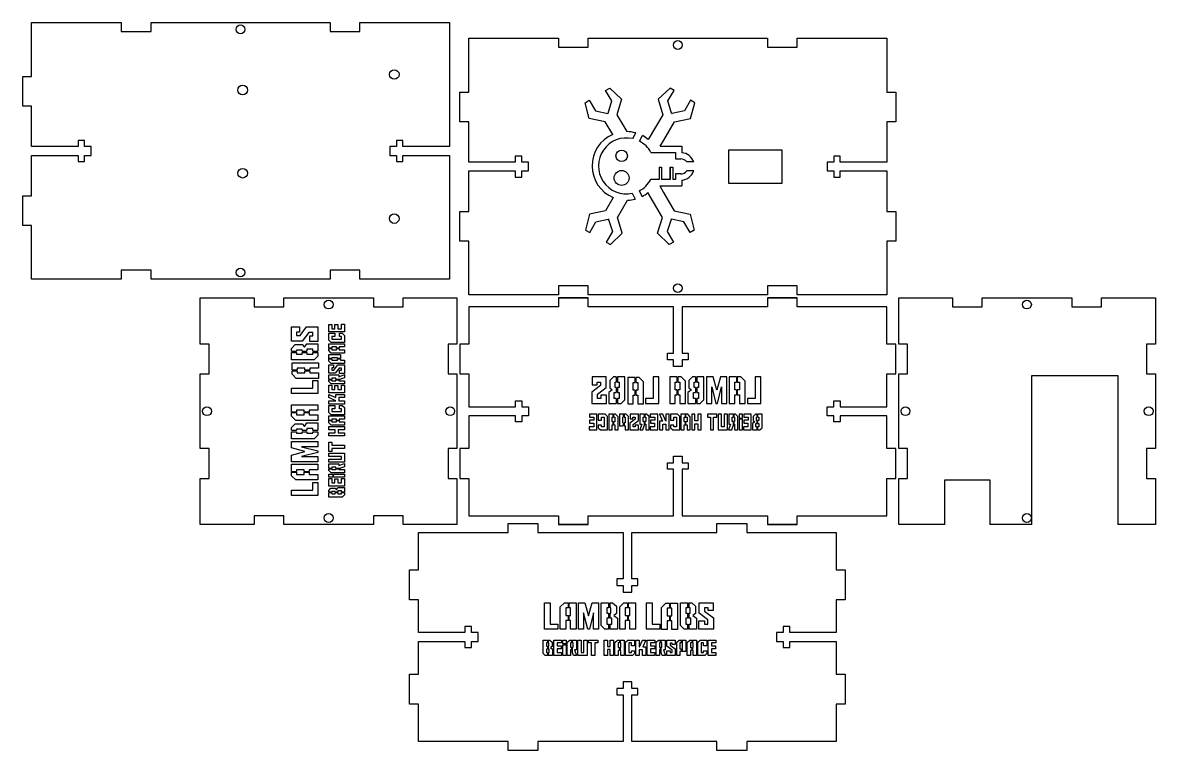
# Model space of a CAD drawing. Extents: x -220 to 160, y -114 to 130.
import ezdxf

# ---------------------------------------------------------------- set-up
doc = ezdxf.new("R2010")
doc.units = 0
doc.header["$MEASUREMENT"] = 0
doc.layers.add('LAMBANOBACKREMIX', color=7, linetype='Continuous')

msp = doc.modelspace()

# ---------------------------------------------------------------- linework, layer by layer
for p, q in [((-216.51, 112.25), (-216.51, 130.25)), ((-216.51, 130.25), (-186.51, 130.25)), ((-186.51, 130.25), (-186.51, 127.25)), ((-176.51, 127.25), (-176.51, 130.25)), ((-176.51, 130.25), (-116.51, 130.25)), ((-116.51, 130.25), (-116.51, 127.25)), ((-106.51, 127.25), (-106.51, 130.25)), ((-106.51, 130.25), (-76.51, 130.25)), ((-76.51, 130.25), (-76.51, 102.25)), ((-186.51, 127.25), (-176.51, 127.25)), ((-116.51, 127.25), (-106.51, 127.25)), ((-70, 107), (-70, 125)), ((-70, 125), (-40, 125)), ((-40, 125), (-40, 122)), ((-40, 122), (-30, 122)), ((-30, 122), (-30, 125)), ((-30, 125), (30, 125)), ((30, 125), (30, 122)), ((30, 122), (40, 122)), ((40, 122), (40, 125)), ((40, 125), (70, 125)), ((70, 125), (70, 107)), ((-219.51, 102.25), (-219.51, 112.25)), ((-219.51, 112.25), (-216.51, 112.25)), ((-73, 97), (-73, 107)), ((-73, 107), (-70, 107)), ((70, 107), (73, 107)), ((73, 107), (73, 97)), ((-216.51, 102.25), (-219.51, 102.25)), ((-216.51, 88.72), (-216.51, 102.25)), ((-76.51, 102.25), (-76.51, 88.72)), ((-70, 97), (-73, 97)), ((-70, 83.47), (-70, 97)), ((73, 97), (70, 97)), ((70, 97), (70, 83.47)), ((-15.12, 91.37), (-14.12, 93.29)), ((-12.82, 90.51), (-11.84, 92.38)), ((-200.95, 88.72), (-216.51, 88.72)), ((-198.75, 90.75), (-200.95, 90.75)), ((-200.95, 90.75), (-200.95, 88.72)), ((-198.75, 88.72), (-198.75, 90.75)), ((-196.51, 88.72), (-198.75, 88.72)), ((-196.51, 85.77), (-196.51, 88.72)), ((-94.28, 88.72), (-96.51, 88.72)), ((-96.51, 88.72), (-96.51, 85.77)), ((-92.08, 90.75), (-94.28, 90.75)), ((-94.28, 90.75), (-94.28, 88.72)), ((-92.08, 88.72), (-92.08, 90.75)), ((-76.51, 88.72), (-92.08, 88.72)), ((-216.51, 72.25), (-216.51, 85.77)), ((-216.51, 85.77), (-200.95, 85.77)), ((-200.95, 85.77), (-200.95, 83.75)), ((-200.95, 83.75), (-198.75, 83.75)), ((-198.75, 83.75), (-198.75, 85.77)), ((-198.75, 85.77), (-196.51, 85.77)), ((-96.51, 85.77), (-94.28, 85.77)), ((-94.28, 85.77), (-94.28, 83.75)), ((-94.28, 83.75), (-92.08, 83.75)), ((-92.08, 83.75), (-92.08, 85.77)), ((-92.08, 85.77), (-76.51, 85.77)), ((-76.51, 85.77), (-76.51, 62.25)), ((-52.23, 85.5), (-54.44, 85.5)), ((-54.44, 85.5), (-54.44, 83.47)), ((-52.23, 83.47), (-52.23, 85.5)), ((5.32, 83.56), (2.99, 83.56)), ((54.43, 85.5), (52.23, 85.5)), ((52.23, 85.5), (52.23, 83.47)), ((54.43, 83.47), (54.43, 85.5)), ((-54.44, 83.47), (-70, 83.47)), ((-70, 67), (-70, 80.53)), ((-70, 80.53), (-54.44, 80.53)), ((-54.44, 80.53), (-54.44, 78.5)), ((-50, 83.47), (-52.23, 83.47)), ((-52.23, 78.5), (-52.23, 80.53)), ((-52.23, 80.53), (-50, 80.53)), ((-50, 80.53), (-50, 83.47)), ((5.32, 80.57), (2.99, 80.57)), ((52.23, 83.47), (50, 83.47)), ((50, 83.47), (50, 80.53)), ((50, 80.53), (52.23, 80.53)), ((52.23, 80.53), (52.23, 78.5)), ((70, 83.47), (54.43, 83.47)), ((54.43, 78.5), (54.43, 80.53)), ((54.43, 80.53), (70, 80.53)), ((70, 80.53), (70, 67)), ((-54.44, 78.5), (-52.23, 78.5)), ((52.23, 78.5), (54.43, 78.5)), ((-219.51, 62.25), (-219.51, 72.25)), ((-219.51, 72.25), (-216.51, 72.25)), ((-15.27, 73.05), (-14.28, 71.12)), ((-12.95, 73.87), (-11.99, 72)), ((-73, 57), (-73, 67)), ((-73, 67), (-70, 67)), ((70, 67), (73, 67)), ((73, 67), (73, 57)), ((-216.51, 62.25), (-219.51, 62.25)), ((-216.51, 44.25), (-216.51, 62.25)), ((-76.51, 62.25), (-76.51, 44.25)), ((-70, 57), (-73, 57)), ((-70, 39), (-70, 57)), ((73, 57), (70, 57)), ((70, 57), (70, 39)), ((-176.51, 47.25), (-186.51, 47.25)), ((-186.51, 47.25), (-186.51, 44.25)), ((-176.51, 44.25), (-176.51, 47.25)), ((-106.51, 47.25), (-116.51, 47.25)), ((-116.51, 47.25), (-116.51, 44.25)), ((-106.51, 44.25), (-106.51, 47.25)), ((-186.51, 44.25), (-216.51, 44.25)), ((-116.51, 44.25), (-176.51, 44.25)), ((-76.51, 44.25), (-106.51, 44.25)), ((-30, 42), (-40, 42)), ((-40, 42), (-40, 39)), ((-30, 39), (-30, 42)), ((40, 42), (30, 42)), ((30, 42), (30, 39)), ((40, 39), (40, 42)), ((-160, 22.5), (-160, 38)), ((-160, 38), (-142, 38)), ((-142, 38), (-142, 35)), ((-132, 35), (-132, 38)), ((-132, 38), (-102, 38)), ((-102, 38), (-102, 35)), ((-92, 35), (-92, 38)), ((-92, 38), (-74, 38)), ((-74, 38), (-74, 22.5)), ((-40, 39), (-70, 39)), ((-40, 38), (-30, 38)), ((-30, 38), (-40, 38)), ((-40, 38), (-40, 35)), ((30, 39), (-30, 39)), ((-30, 35), (-30, 38)), ((30, 38), (40, 38)), ((40, 38), (30, 38)), ((30, 38), (30, 35)), ((70, 39), (40, 39)), ((40, 35), (40, 38)), ((74, 22.5), (74, 38)), ((74, 38), (92, 38)), ((92, 38), (92, 35)), ((102, 35), (102, 38)), ((102, 38), (132, 38)), ((132, 38), (132, 35)), ((142, 35), (142, 38)), ((142, 38), (160, 38)), ((160, 38), (160, 22.5)), ((-142, 35), (-132, 35)), ((-102, 35), (-92, 35)), ((-40, 35), (-70, 35)), ((-70, 35), (-70, 22.5)), ((-1.48, 35), (-30, 35)), ((-1.48, 19.43), (-1.48, 35)), ((30, 35), (1.47, 35)), ((1.47, 35), (1.47, 19.43)), ((70, 35), (40, 35)), ((70, 22.5), (70, 35)), ((92, 35), (102, 35)), ((132, 35), (142, 35)), ((-157, 22.5), (-160, 22.5)), ((-157, 12.5), (-157, 22.5)), ((-129.43, 20.13), (-127.74, 20.13)), ((-129.43, 19.66), (-127.74, 19.66)), ((-125.91, 20.13), (-124.26, 20.13)), ((-125.91, 19.66), (-124.26, 19.66)), ((-122.25, 20.13), (-120.57, 20.13)), ((-122.25, 19.66), (-120.57, 19.66)), ((-116.92, 21.25), (-115.92, 21.25)), ((-116.92, 21.09), (-115.92, 21.09)), ((-114.4, 21.25), (-113.41, 21.25)), ((-114.4, 21.09), (-113.41, 21.09)), ((-74, 22.5), (-77, 22.5)), ((-77, 22.5), (-77, 12.5)), ((-70, 22.5), (-73, 22.5)), ((-73, 22.5), (-73, 12.5)), ((-3.5, 17.23), (-3.5, 19.43)), ((-3.5, 19.43), (-1.48, 19.43)), ((1.47, 19.43), (3.5, 19.43)), ((3.5, 19.43), (3.5, 17.23)), ((73, 22.5), (70, 22.5)), ((73, 12.5), (73, 22.5)), ((77, 22.5), (74, 22.5)), ((77, 12.5), (77, 22.5)), ((160, 22.5), (157, 22.5)), ((157, 22.5), (157, 12.5)), ((-116.92, 17.79), (-115.92, 17.79)), ((-116.92, 17.53), (-115.92, 17.53)), ((-114.02, 17.79), (-113.02, 17.79)), ((-114.02, 17.53), (-113.02, 17.53)), ((-1.48, 17.23), (-3.5, 17.23)), ((-1.48, 15), (-1.48, 17.23)), ((3.5, 17.23), (1.47, 17.23)), ((1.47, 17.23), (1.47, 15)), ((-160, -12.5), (-160, 12.5)), ((-160, 12.5), (-157, 12.5)), ((-129.26, 13.85), (-127.58, 13.85)), ((-129.26, 13.6), (-127.58, 13.6)), ((-125, 13.85), (-123.32, 13.85)), ((-125, 13.6), (-123.32, 13.6)), ((-77, 12.5), (-74, 12.5)), ((-74, 12.5), (-74, -12.5)), ((-73, 12.5), (-70, 12.5)), ((-70, 12.5), (-70, 1.47)), ((-20.63, 11.49), (-20.63, 9.8)), ((-20.16, 11.49), (-20.16, 9.8)), ((1.47, 15), (-1.48, 15)), ((-0.28, 11.49), (-0.28, 9.8)), ((-0.04, 11.49), (-0.04, 9.8)), ((5.89, 11.49), (5.89, 9.8)), ((6.36, 11.49), (6.36, 9.8)), ((19.66, 11.49), (19.66, 9.8)), ((19.9, 11.49), (19.9, 9.8)), ((70, 1.47), (70, 12.5)), ((70, 12.5), (73, 12.5)), ((74, -12.5), (74, 12.5)), ((74, 12.5), (77, 12.5)), ((118.62, -38), (118.62, 12)), ((118.62, 12), (147.46, 12)), ((147.46, 12), (147.46, -38)), ((157, 12.5), (160, 12.5)), ((160, 12.5), (160, -12.5)), ((-116.92, 10.72), (-115.92, 10.72)), ((-116.92, 10.51), (-115.92, 10.51)), ((-114.56, 10.72), (-113.02, 10.72)), ((-114.56, 10.51), (-113.58, 10.51)), ((-20.63, 7.97), (-20.63, 6.32)), ((-20.16, 7.97), (-20.16, 6.32)), ((-14.35, 11.32), (-14.35, 9.64)), ((-14.1, 11.32), (-14.1, 9.64)), ((5.89, 7.97), (5.89, 6.32)), ((6.36, 7.97), (6.36, 6.32)), ((-20.63, 4.31), (-20.63, 2.63)), ((-20.16, 4.31), (-20.16, 2.63)), ((-14.35, 7.06), (-14.35, 5.38)), ((-14.1, 7.06), (-14.1, 5.38)), ((-0.28, 7.23), (-0.28, 5.54)), ((-0.04, 7.23), (-0.04, 5.54)), ((5.89, 4.31), (5.89, 2.63)), ((6.36, 4.31), (6.36, 2.63)), ((19.66, 7.23), (19.66, 5.54)), ((19.9, 7.23), (19.9, 5.54)), ((-70, 1.47), (-54.43, 1.47)), ((-54.43, 1.47), (-54.43, 3.5)), ((-54.43, 3.5), (-52.23, 3.5)), ((-52.23, 3.5), (-52.23, 1.47)), ((-52.23, 1.47), (-50, 1.47)), ((-50, 1.47), (-50, -1.48)), ((50, -1.48), (50, 1.47)), ((50, 1.47), (52.24, 1.47)), ((52.24, 1.47), (52.24, 3.5)), ((52.24, 3.5), (54.44, 3.5)), ((54.44, 3.5), (54.44, 1.47)), ((54.44, 1.47), (70, 1.47)), ((-129.43, -0.22), (-127.74, -0.22)), ((-129.43, -0.46), (-127.74, -0.46)), ((-125.17, -0.22), (-123.48, -0.22)), ((-125.17, -0.46), (-123.48, -0.46)), ((-116.92, -2.96), (-115.92, -2.96)), ((-116.92, -3.12), (-115.92, -3.12)), ((-114.4, -2.96), (-113.41, -2.96)), ((-114.4, -3.12), (-113.41, -3.12)), ((-54.43, -1.48), (-70, -1.48)), ((-70, -1.48), (-70, -12.5)), ((-54.43, -3.5), (-54.43, -1.48)), ((-52.23, -3.5), (-54.43, -3.5)), ((-50, -1.48), (-52.23, -1.48)), ((-52.23, -1.48), (-52.23, -3.5)), ((-21.75, -1.02), (-21.75, -2.02)), ((-21.75, -3.54), (-21.75, -4.53)), ((-21.59, -1.02), (-21.59, -2.02)), ((-21.59, -3.54), (-21.59, -4.53)), ((-18.29, -1.02), (-18.29, -2.02)), ((-18.03, -1.02), (-18.03, -2.02)), ((-11.22, -1.02), (-11.22, -2.02)), ((-11.22, -3.38), (-11.22, -4.92)), ((-11.01, -1.02), (-11.01, -2.02)), ((-11.01, -3.38), (-11.01, -4.36)), ((2.46, -1.02), (2.46, -2.02)), ((2.46, -3.54), (2.46, -4.53)), ((2.62, -1.02), (2.62, -2.02)), ((2.62, -3.54), (2.62, -4.53)), ((18.56, -1.02), (18.56, -2.02)), ((18.56, -3.38), (18.56, -4.92)), ((18.77, -1.02), (18.77, -2.02)), ((18.77, -3.38), (18.77, -4.36)), ((26.51, -1.02), (26.51, -2.02)), ((26.51, -3.1), (26.51, -4.07)), ((26.74, -1.02), (26.74, -2.02)), ((26.74, -3.1), (26.74, -4.07)), ((52.24, -1.48), (50, -1.48)), ((52.24, -3.5), (52.24, -1.48)), ((54.44, -3.5), (52.24, -3.5)), ((70, -1.48), (54.44, -1.48)), ((54.44, -1.48), (54.44, -3.5)), ((70, -12.5), (70, -1.48)), ((-129.43, -6.39), (-127.74, -6.39)), ((-129.43, -6.86), (-127.74, -6.86)), ((-125.91, -6.39), (-124.26, -6.39)), ((-125.91, -6.86), (-124.26, -6.86)), ((-122.25, -6.39), (-120.57, -6.39)), ((-122.25, -6.86), (-120.57, -6.86)), ((-18.29, -3.92), (-18.29, -4.92)), ((-18.03, -3.92), (-18.03, -4.92)), ((26.51, -5.26), (26.51, -6.25)), ((26.74, -5.26), (26.74, -6.25)), ((-157, -12.5), (-160, -12.5)), ((-157, -22.5), (-157, -12.5)), ((-74, -12.5), (-77, -12.5)), ((-77, -12.5), (-77, -22.5)), ((-70, -12.5), (-73, -12.5)), ((-73, -12.5), (-73, -22.5)), ((-1.48, -17.23), (-1.48, -15)), ((-1.48, -15), (1.47, -15)), ((1.47, -15), (1.47, -17.23)), ((73, -12.5), (70, -12.5)), ((73, -22.5), (73, -12.5)), ((77, -12.5), (74, -12.5)), ((77, -22.5), (77, -12.5)), ((160, -12.5), (157, -12.5)), ((157, -12.5), (157, -22.5)), ((-3.5, -19.43), (-3.5, -17.23)), ((-3.5, -17.23), (-1.48, -17.23)), ((1.47, -17.23), (3.5, -17.23)), ((3.5, -17.23), (3.5, -19.43)), ((-160, -38), (-160, -22.5)), ((-160, -22.5), (-157, -22.5)), ((-129.43, -20.16), (-127.74, -20.16)), ((-129.43, -20.4), (-127.74, -20.4)), ((-125.17, -20.16), (-123.48, -20.16)), ((-125.17, -20.4), (-123.48, -20.4)), ((-116.92, -19.06), (-115.92, -19.06)), ((-116.92, -19.27), (-115.92, -19.27)), ((-114.56, -19.06), (-113.02, -19.06)), ((-114.56, -19.27), (-113.58, -19.27)), ((-77, -22.5), (-74, -22.5)), ((-74, -22.5), (-74, -38)), ((-73, -22.5), (-70, -22.5)), ((-70, -22.5), (-70, -35)), ((-1.48, -19.43), (-3.5, -19.43)), ((-1.48, -35), (-1.48, -19.43)), ((3.5, -19.43), (1.47, -19.43)), ((1.47, -19.43), (1.47, -35)), ((70, -35), (70, -22.5)), ((70, -22.5), (73, -22.5)), ((74, -38), (74, -22.5)), ((74, -22.5), (77, -22.5)), ((157, -22.5), (160, -22.5)), ((160, -22.5), (160, -38)), ((89.5, -38), (89.5, -23)), ((89.5, -23), (104.5, -23)), ((104.5, -23), (104.5, -38)), ((-116.92, -27.01), (-115.92, -27.01)), ((-116.92, -27.24), (-115.92, -27.24)), ((-114.84, -27.01), (-113.87, -27.01)), ((-114.84, -27.24), (-113.87, -27.24)), ((-112.68, -27.01), (-111.69, -27.01)), ((-112.68, -27.24), (-111.69, -27.24)), ((-132, -35), (-142, -35)), ((-142, -35), (-142, -38)), ((-132, -38), (-132, -35)), ((-92, -35), (-102, -35)), ((-102, -35), (-102, -38)), ((-92, -38), (-92, -35)), ((-70, -35), (-40, -35)), ((-56.89, -40.65), (-56.89, -37.65)), ((-56.89, -37.65), (-46.89, -37.65)), ((-46.89, -37.65), (-46.89, -40.65)), ((-40, -35), (-40, -38)), ((-30, -38), (-30, -35)), ((-30, -35), (-1.48, -35)), ((1.47, -35), (30, -35)), ((13.11, -40.65), (13.11, -37.65)), ((13.11, -37.65), (23.11, -37.65)), ((23.11, -37.65), (23.11, -40.65)), ((30, -35), (30, -38)), ((40, -38), (40, -35)), ((40, -35), (70, -35)), ((-142, -38), (-160, -38)), ((-102, -38), (-132, -38)), ((-74, -38), (-92, -38)), ((-86.89, -53.15), (-86.89, -40.65)), ((-86.89, -40.65), (-56.89, -40.65)), ((-46.89, -40.65), (-18.36, -40.65)), ((-30, -38), (-40, -38)), ((-40, -38), (-30, -38)), ((-18.36, -40.65), (-18.36, -56.21)), ((-15.41, -56.21), (-15.41, -40.65)), ((-15.41, -40.65), (13.11, -40.65)), ((23.11, -40.65), (53.11, -40.65)), ((40, -38), (30, -38)), ((30, -38), (40, -38)), ((53.11, -40.65), (53.11, -53.15)), ((89.5, -38), (74, -38)), ((118.62, -38), (104.5, -38)), ((160, -38), (147.46, -38)), ((-89.89, -63.15), (-89.89, -53.15)), ((-89.89, -53.15), (-86.89, -53.15)), ((-18.36, -56.21), (-20.39, -56.21)), ((-20.39, -56.21), (-20.39, -58.41)), ((-13.39, -56.21), (-15.41, -56.21)), ((-13.39, -58.41), (-13.39, -56.21)), ((53.11, -53.15), (56.11, -53.15)), ((56.11, -53.15), (56.11, -63.15)), ((-20.39, -58.41), (-18.36, -58.41)), ((-18.36, -58.41), (-18.36, -60.65)), ((-18.36, -60.65), (-15.41, -60.65)), ((-15.41, -60.65), (-15.41, -58.41)), ((-15.41, -58.41), (-13.39, -58.41)), ((-86.89, -63.15), (-89.89, -63.15)), ((-86.89, -74.17), (-86.89, -63.15)), ((-36.79, -64.16), (-36.79, -65.84)), ((-36.55, -64.16), (-36.55, -65.84)), ((-23.25, -64.16), (-23.25, -65.84)), ((-22.78, -64.16), (-22.78, -65.84)), ((-16.85, -64.16), (-16.85, -65.84)), ((-16.61, -64.16), (-16.61, -65.84)), ((-2.78, -64.32), (-2.78, -66.01)), ((-2.54, -64.32), (-2.54, -66.01)), ((3.27, -64.16), (3.27, -65.84)), ((3.74, -64.16), (3.74, -65.84)), ((56.11, -63.15), (53.11, -63.15)), ((53.11, -63.15), (53.11, -74.17)), ((-23.25, -67.67), (-23.25, -69.33)), ((-22.78, -67.67), (-22.78, -69.33)), ((3.27, -67.67), (3.27, -69.33)), ((3.74, -67.67), (3.74, -69.33)), ((-36.79, -68.42), (-36.79, -70.1)), ((-36.55, -68.42), (-36.55, -70.1)), ((-23.25, -71.34), (-23.25, -73.01)), ((-22.78, -71.34), (-22.78, -73.01)), ((-16.85, -68.42), (-16.85, -70.1)), ((-16.61, -68.42), (-16.61, -70.1)), ((-2.78, -68.59), (-2.78, -70.27)), ((-2.54, -68.59), (-2.54, -70.27)), ((3.27, -71.34), (3.27, -73.01)), ((3.74, -71.34), (3.74, -73.01)), ((-71.32, -74.17), (-86.89, -74.17)), ((-69.12, -72.15), (-71.32, -72.15)), ((-71.32, -72.15), (-71.32, -74.17)), ((-69.12, -74.17), (-69.12, -72.15)), ((-66.89, -74.17), (-69.12, -74.17)), ((-66.89, -77.12), (-66.89, -74.17)), ((35.35, -74.17), (33.11, -74.17)), ((33.11, -74.17), (33.11, -77.12)), ((37.55, -72.15), (35.35, -72.15)), ((35.35, -72.15), (35.35, -74.17)), ((37.55, -74.17), (37.55, -72.15)), ((53.11, -74.17), (37.55, -74.17)), ((-86.89, -88.15), (-86.89, -77.12)), ((-86.89, -77.12), (-71.32, -77.12)), ((-71.32, -77.12), (-71.32, -79.15)), ((-71.32, -79.15), (-69.12, -79.15)), ((-69.12, -79.15), (-69.12, -77.12)), ((-69.12, -77.12), (-66.89, -77.12)), ((-43.63, -76.67), (-43.63, -77.66)), ((-43.63, -78.74), (-43.63, -79.72)), ((-43.4, -76.67), (-43.4, -77.66)), ((-43.4, -78.74), (-43.4, -79.72)), ((-35.66, -76.67), (-35.66, -77.66)), ((-35.66, -79.02), (-35.66, -80)), ((-35.45, -76.67), (-35.45, -77.66)), ((-35.45, -79.02), (-35.45, -80.56)), ((-19.51, -76.67), (-19.51, -77.66)), ((-19.51, -79.18), (-19.51, -80.18)), ((-19.34, -76.67), (-19.34, -77.66)), ((-19.34, -79.18), (-19.34, -80.18)), ((-5.88, -76.67), (-5.88, -77.66)), ((-5.88, -79.02), (-5.88, -80)), ((-5.67, -76.67), (-5.67, -77.66)), ((-5.67, -79.02), (-5.67, -80.56)), ((1.14, -76.67), (1.14, -77.66)), ((1.14, -79.57), (1.14, -80.57)), ((1.41, -76.67), (1.41, -77.66)), ((1.41, -79.57), (1.41, -80.57)), ((4.7, -76.67), (4.7, -77.66)), ((4.7, -79.18), (4.7, -80.18)), ((4.87, -76.67), (4.87, -77.66)), ((4.87, -79.18), (4.87, -80.18)), ((33.11, -77.12), (35.35, -77.12)), ((35.35, -77.12), (35.35, -79.15)), ((35.35, -79.15), (37.55, -79.15)), ((37.55, -79.15), (37.55, -77.12)), ((37.55, -77.12), (53.11, -77.12)), ((53.11, -77.12), (53.11, -88.15)), ((-43.63, -80.9), (-43.63, -81.89)), ((-43.4, -80.9), (-43.4, -81.89)), ((-89.89, -98.15), (-89.89, -88.15)), ((-89.89, -88.15), (-86.89, -88.15)), ((-15.41, -90.65), (-18.36, -90.65)), ((-18.36, -90.65), (-18.36, -92.88)), ((-15.41, -92.88), (-15.41, -90.65)), ((53.11, -88.15), (56.11, -88.15)), ((56.11, -88.15), (56.11, -98.15)), ((-18.36, -92.88), (-20.39, -92.88)), ((-20.39, -92.88), (-20.39, -95.08)), ((-13.39, -92.88), (-15.41, -92.88)), ((-13.39, -95.08), (-13.39, -92.88)), ((-86.89, -98.15), (-89.89, -98.15)), ((-86.89, -110.65), (-86.89, -98.15)), ((-20.39, -95.08), (-18.36, -95.08)), ((-18.36, -95.08), (-18.36, -110.65)), ((-15.41, -110.65), (-15.41, -95.08)), ((-15.41, -95.08), (-13.39, -95.08)), ((56.11, -98.15), (53.11, -98.15)), ((53.11, -98.15), (53.11, -110.65)), ((-56.89, -110.65), (-86.89, -110.65)), ((-56.89, -113.65), (-56.89, -110.65)), ((-46.89, -113.65), (-56.89, -113.65)), ((-18.36, -110.65), (-46.89, -110.65)), ((-46.89, -110.65), (-46.89, -113.65)), ((13.11, -110.65), (-15.41, -110.65)), ((13.11, -113.65), (13.11, -110.65)), ((23.11, -113.65), (13.11, -113.65)), ((53.11, -110.65), (23.11, -110.65)), ((23.11, -110.65), (23.11, -113.65))]:
    msp.add_line(p, q)
at = {"linetype": 'Continuous'}
for p, q in [((-0.76, 86.66), (-0.76, 84.59)), ((-0.76, 84.59), (0.96, 84.59)), ((-6.29, 81.77), (-5.47, 81.77)), ((-5.47, 81.77), (-5.47, 77.7)), ((-2.51, 81.77), (-1.69, 81.77)), ((-1.69, 81.77), (-1.69, 77.7)), ((-6.29, 77.7), (-9.01, 77.7)), ((0.96, 79.54), (-0.75, 79.54)), ((-0.75, 79.54), (-0.75, 77.7)), ((-6.07, 75.59), (1.35, 75.59))]:
    msp.add_line(p, q, dxfattribs=at)
at = {"color": 7}
for points in [[(-23.35, 99.91), (-22.11, 103.99), (-24.19, 107.51), (-22.83, 108.31), (-18.84, 104.58), (-18.85, 104.57), (-18.83, 104.56), (-20.43, 99.31), (-17.11, 93.72)], [(-2.08, 99.91), (-3.32, 103.99), (-1.24, 107.51), (-2.6, 108.31), (-6.59, 104.58), (-6.58, 104.57), (-6.6, 104.56), (-5, 99.31), (-9.89, 91.07)], [(-21.81, 92.76), (-24.34, 97.01), (-24.35, 96.97), (-29.73, 98.1), (-29.73, 98.12), (-29.73, 98.12), (-31.09, 103.42), (-29.73, 104.22), (-27.63, 100.69), (-23.48, 99.83), (-23.49, 99.79), (-23.31, 99.9), (-23.35, 99.91), (-23.35, 99.91)], [(-5.88, 88.87), (-4.7, 90.86), (-4.73, 90.88), (-1.1, 97.01), (-1.08, 96.97), (4.3, 98.1), (4.29, 98.12), (4.3, 98.12), (5.66, 103.42), (4.3, 104.22), (2.2, 100.69), (-1.95, 99.83), (-1.94, 99.79), (-2.12, 99.9), (-2.08, 99.91), (-2.08, 99.91)], [(-5.88, 88.87), (1.35, 88.87), (1.35, 86.66)], [(-9.01, 86.76), (-0.76, 86.76), (-0.76, 86.66)], [(-6.29, 81.77), (-6.29, 77.7)], [(-2.51, 77.7), (-2.51, 81.77)], [(-2.51, 81.77), (-2.51, 77.7)], [(-2.51, 77.7), (-5.47, 77.7)], [(-0.75, 77.7), (-1.69, 77.7)], [(1.35, 77.47), (1.35, 75.59)], [(-2.25, 64.3), (-3.53, 60.23), (-1.48, 56.69), (-2.85, 55.9), (-6.81, 59.67), (-6.79, 59.68), (-6.82, 59.69), (-5.17, 64.93), (-10.01, 73.28)], [(-6.07, 75.59), (-4.78, 73.37), (-4.81, 73.35), (-1.24, 67.18), (-1.23, 67.22), (4.15, 66.05), (4.14, 66.02), (4.14, 66.02), (5.46, 60.72), (4.09, 59.92), (2.03, 63.47), (-2.12, 64.38), (-2.11, 64.42), (-2.29, 64.31), (-2.25, 64.3), (-2.25, 64.3)], [(-21.62, 71.62), (-24.2, 67.18), (-24.21, 67.22), (-29.58, 66.05), (-29.57, 66.02), (-29.58, 66.02), (-30.89, 60.72), (-29.52, 59.92), (-27.46, 63.47), (-23.31, 64.38), (-23.32, 64.42), (-23.14, 64.31), (-23.18, 64.3), (-23.18, 64.3)], [(-23.18, 64.3), (-21.9, 60.23), (-23.95, 56.69), (-22.58, 55.9), (-18.63, 59.67), (-18.64, 59.68), (-18.62, 59.69), (-20.26, 64.93), (-16.89, 70.74)]]:
    msp.add_lwpolyline(points, dxfattribs=at)
msp.add_lwpolyline([(35, 87.5), (17, 87.5), (17, 76.5), (35, 76.5)], close=True)
for centre, radius in [((-146.51, 128), 1.47), ((0, 122.75), 1.47), ((-95, 112.87), 1.6), ((-145.8, 107.67), 1.6), ((-145.8, 79.77), 1.6), ((-18.84, 78.19), 2.5), ((-95, 64.57), 1.6), ((-146.51, 46.5), 1.47), ((0, 41.25), 1.47), ((-116.98, 35.76), 1.47), ((116.98, 35.76), 1.47), ((-157.75, 0), 1.47), ((-76.25, 0), 1.47), ((76.25, 0), 1.47), ((157.75, 0), 1.47), ((-116.98, -35.76), 1.47), ((116.98, -35.76), 1.47)]:
    msp.add_circle(centre, radius)
at = {"linetype": 'Continuous'}
msp.add_circle((-18.82, 85.61), 1.91, dxfattribs=at)
for centre, radius, start, end in [((-17.22, 82.23), 11.49, 113.5581, 247.475), ((-17.22, 82.23), 9.38, 77.0667, 282.0251), ((-17.22, 82.23), 11.49, 74.3373, 89.4518), ((-17.22, 82.23), 11.49, 50.3206, 62.0386), ((-17.22, 82.23), 9.38, 28.8903, 62.0279), ((0.96, 82.07), 2.52, 36.3813, 90.001), ((0.96, 82.07), 4.61, 18.9457, 85.1719), ((0.96, 82.07), 2.52, 269.999, 323.6187), ((0.96, 82.07), 4.61, 274.8281, 341.0543), ((-17.22, 82.23), 9.38, 297.0704, 331.111), ((-17.22, 82.23), 11.49, 297.0704, 308.8616), ((-17.22, 82.23), 11.49, 271.6617, 284.8326)]:
    msp.add_arc(centre, radius, start, end, dxfattribs=at)
at = {"layer": 'LAMBANOBACKREMIX', "color": 7}
for points in [[(-120.57, 28.3), (-120.57, 23.43), (-123.33, 23.43), (-123.33, 25.29), (-122.25, 25.29), (-122.25, 26.44), (-123.66, 26.44), (-125.88, 23.5), (-129.43, 23.5), (-129.43, 28.25), (-126.79, 28.25), (-126.79, 26.56), (-127.74, 26.56), (-127.74, 25.35), (-126.58, 25.35), (-124.36, 28.3), (-120.57, 28.3), (-120.57, 28.3)], [(-116.92, 26.58), (-116.92, 29.11), (-115.92, 29.11), (-115.92, 27.66), (-114.92, 27.66), (-114.92, 29.04), (-113.94, 29.04), (-113.94, 27.67), (-112.68, 27.67), (-112.68, 29.15), (-111.69, 29.15), (-111.69, 26.58), (-116.92, 26.58), (-116.92, 26.58)], [(-112.68, 25.04), (-113.32, 25.04), (-113.32, 26.14), (-112.42, 26.14), (-111.69, 25.42), (-111.69, 23.06), (-116.2, 23.06), (-116.92, 23.84), (-116.92, 26.14), (-114.94, 26.14), (-114.94, 25.04), (-115.92, 25.04), (-115.92, 24.16), (-112.68, 24.16), (-112.68, 25.04), (-112.68, 25.04)], [(-129.43, 20.13), (-129.43, 21.07), (-128.26, 22.33), (-125.82, 22.33), (-125.12, 21.46), (-124.26, 22.65), (-124.26, 22.65)], [(-120.57, 19.66), (-120.57, 18.5), (-121.8, 17.27), (-129.43, 17.27), (-129.43, 19.66)], [(-127.74, 20.49), (-127.74, 20.13)], [(-125.91, 20.13), (-125.91, 20.49), (-127.74, 20.49), (-127.74, 20.49)], [(-127.74, 19.66), (-127.74, 19.13), (-125.91, 19.13), (-125.91, 19.66)], [(-124.26, 22.65), (-120.57, 22.65), (-120.57, 20.13)], [(-124.26, 20.79), (-124.26, 20.13)], [(-122.25, 20.13), (-122.25, 20.79), (-124.26, 20.79), (-124.26, 20.79)], [(-124.26, 19.66), (-124.26, 19.13), (-122.25, 19.13), (-122.25, 19.66)], [(-116.92, 21.25), (-116.92, 22.65), (-111.69, 22.65), (-111.69, 21.55), (-113.41, 21.55), (-113.41, 21.25)], [(-111.69, 20.62), (-111.69, 19.52), (-116.09, 19.52), (-116.92, 20.36), (-116.92, 21.09)], [(-111.69, 17.12), (-111.69, 16.03), (-116.18, 16.03), (-116.92, 16.82), (-116.92, 19.06), (-113.02, 19.06), (-113.02, 17.79)], [(-115.92, 21.55), (-115.92, 21.25)], [(-114.4, 21.25), (-114.4, 21.55), (-115.92, 21.55), (-115.92, 21.55)], [(-115.92, 21.09), (-115.92, 20.62), (-114.4, 20.62), (-114.4, 21.09)], [(-113.41, 21.09), (-113.41, 20.62), (-111.69, 20.62), (-111.69, 20.62)], [(-129.26, 13.85), (-129.26, 16.28), (-120.41, 16.28), (-120.41, 14.42), (-123.32, 14.42), (-123.32, 13.85)], [(-111.69, 15.55), (-111.69, 12.68), (-113.32, 12.68), (-113.32, 13.77), (-112.68, 13.77), (-112.68, 14.45), (-113.51, 14.45), (-114.82, 12.72), (-116.92, 12.72), (-116.92, 15.52), (-115.36, 15.52), (-115.36, 14.53), (-115.92, 14.53), (-115.92, 13.81), (-115.24, 13.81), (-113.93, 15.55), (-111.69, 15.55), (-111.69, 15.55)], [(-115.92, 17.96), (-115.92, 17.79)], [(-114.02, 17.79), (-114.02, 17.96), (-115.92, 17.96), (-115.92, 17.96)], [(-115.92, 17.53), (-115.92, 17.12), (-114.02, 17.12), (-114.02, 17.53)], [(-113.02, 17.53), (-113.02, 17.12), (-111.69, 17.12), (-111.69, 17.12)], [(-120.41, 12.84), (-120.41, 10.98), (-127.86, 10.98), (-129.26, 12.41), (-129.26, 13.6)], [(-127.58, 14.42), (-127.58, 13.85)], [(-125, 13.85), (-125, 14.42), (-127.58, 14.42), (-127.58, 14.42)], [(-127.58, 13.6), (-127.58, 12.84), (-125, 12.84), (-125, 13.6)], [(-123.32, 13.6), (-123.32, 12.84), (-120.41, 12.84), (-120.41, 12.84)], [(-116.92, 10.72), (-116.92, 12.17), (-113.6, 12.17), (-113.6, 11.58), (-111.69, 12.28), (-111.69, 11.18), (-111.69, 11.18)], [(-28.8, 2.63), (-23.93, 2.63), (-23.93, 5.39), (-25.79, 5.39), (-25.79, 4.31), (-26.94, 4.31), (-26.94, 5.72), (-24, 7.94), (-24, 11.49), (-28.75, 11.49), (-28.75, 8.86), (-27.06, 8.86), (-27.06, 9.8), (-25.85, 9.8), (-25.85, 8.64), (-28.8, 6.42), (-28.8, 2.63), (-28.8, 2.63)], [(-20.63, 11.49), (-21.57, 11.49), (-22.83, 10.32), (-22.83, 7.88), (-21.96, 7.18), (-23.15, 6.32), (-23.15, 6.32)], [(-20.16, 2.63), (-19, 2.63), (-17.77, 3.86), (-17.77, 11.49), (-20.16, 11.49)], [(-6.4, 2.63), (-6.4, 11.49), (-8.25, 11.49), (-8.25, 4.31), (-10.85, 4.31), (-10.85, 2.63), (-6.4, 2.63), (-6.4, 2.63)], [(-0.28, 11.49), (-2.71, 11.49), (-2.71, 2.63), (-0.86, 2.63), (-0.86, 5.54), (-0.28, 5.54)], [(0.72, 2.63), (2.59, 2.63), (2.59, 10.09), (1.16, 11.49), (-0.04, 11.49)], [(5.89, 11.49), (4.95, 11.49), (3.69, 10.32), (3.69, 7.88), (4.56, 7.18), (3.37, 6.32), (3.37, 6.32)], [(6.36, 2.63), (7.52, 2.63), (8.75, 3.86), (8.75, 11.49), (6.36, 11.49)], [(11.8, 11.49), (9.66, 11.49), (9.66, 2.63), (11.38, 2.63), (11.38, 8.15), (12.75, 2.63), (13.3, 2.63), (14.68, 8.15), (14.68, 2.63), (16.4, 2.63), (16.4, 11.49), (14.25, 11.49), (13.03, 7.08), (11.8, 11.49), (11.8, 11.49)], [(19.66, 11.49), (17.22, 11.49), (17.22, 2.63), (19.08, 2.63), (19.08, 5.54), (19.66, 5.54)], [(20.66, 2.63), (22.52, 2.63), (22.52, 10.09), (21.09, 11.49), (19.9, 11.49)], [(27.77, 2.63), (27.77, 11.49), (25.92, 11.49), (25.92, 4.31), (23.32, 4.31), (23.32, 2.63), (27.77, 2.63), (27.77, 2.63)], [(-120.57, 5.9), (-129.43, 5.9), (-129.43, 7.75), (-122.25, 7.75), (-122.25, 10.35), (-120.57, 10.35), (-120.57, 5.9), (-120.57, 5.9)], [(-113.58, 10.51), (-113.58, 10.24), (-111.69, 10.24), (-111.69, 9.14), (-116.18, 9.14), (-116.92, 9.94), (-116.92, 10.51)], [(-116.92, 6.17), (-116.92, 8.71), (-115.92, 8.71), (-115.92, 7.25), (-114.92, 7.25), (-114.92, 8.63), (-113.94, 8.63), (-113.94, 7.27), (-112.68, 7.27), (-112.68, 8.74), (-111.69, 8.74), (-111.69, 6.17), (-116.92, 6.17), (-116.92, 6.17)], [(-115.92, 11.08), (-115.92, 10.72)], [(-114.56, 10.72), (-114.56, 11.08), (-115.92, 11.08), (-115.92, 11.08)], [(-115.92, 10.51), (-115.92, 10.24), (-114.56, 10.24), (-114.56, 10.51)], [(-111.69, 11.18), (-113.02, 10.72)], [(-20.99, 9.8), (-20.63, 9.8)], [(-20.63, 7.97), (-20.99, 7.97), (-20.99, 9.8), (-20.99, 9.8)], [(-20.16, 9.8), (-19.63, 9.8), (-19.63, 7.97), (-20.16, 7.97)], [(-14.35, 11.32), (-16.78, 11.32), (-16.78, 2.47), (-14.92, 2.47), (-14.92, 5.38), (-14.35, 5.38)], [(-14.92, 9.64), (-14.35, 9.64)], [(-14.35, 7.06), (-14.92, 7.06), (-14.92, 9.64), (-14.92, 9.64)], [(-13.34, 2.47), (-11.48, 2.47), (-11.48, 9.92), (-12.91, 11.32), (-14.1, 11.32)], [(-14.1, 9.64), (-13.34, 9.64), (-13.34, 7.06), (-14.1, 7.06)], [(-0.86, 9.8), (-0.28, 9.8)], [(-0.28, 7.23), (-0.86, 7.23), (-0.86, 9.8), (-0.86, 9.8)], [(-0.04, 9.8), (0.72, 9.8), (0.72, 7.23), (-0.04, 7.23)], [(5.53, 9.8), (5.89, 9.8)], [(5.89, 7.97), (5.53, 7.97), (5.53, 9.8), (5.53, 9.8)], [(6.36, 9.8), (6.89, 9.8), (6.89, 7.97), (6.36, 7.97)], [(19.08, 9.8), (19.66, 9.8)], [(19.66, 7.23), (19.08, 7.23), (19.08, 9.8), (19.08, 9.8)], [(19.9, 9.8), (20.66, 9.8), (20.66, 7.23), (19.9, 7.23)], [(-114.59, 5.66), (-111.69, 5.66), (-111.69, 4.56), (-113.6, 4.56), (-113.6, 3.46), (-111.69, 3.46), (-111.69, 2.37), (-116.92, 2.37), (-116.92, 3.46), (-114.59, 3.46), (-114.59, 3.53), (-116.92, 4.56), (-116.92, 5.65), (-114.59, 4.65), (-114.59, 5.66), (-114.59, 5.66)], [(-23.15, 6.32), (-23.15, 2.63), (-20.63, 2.63)], [(-21.29, 6.32), (-20.63, 6.32)], [(-20.63, 4.31), (-21.29, 4.31), (-21.29, 6.32), (-21.29, 6.32)], [(-20.16, 6.32), (-19.63, 6.32), (-19.63, 4.31), (-20.16, 4.31)], [(-14.1, 5.38), (-13.34, 5.38), (-13.34, 2.47), (-13.34, 2.47)], [(-0.04, 5.54), (0.72, 5.54), (0.72, 2.63), (0.72, 2.63)], [(3.37, 6.32), (3.37, 2.63), (5.89, 2.63)], [(5.23, 6.32), (5.89, 6.32)], [(5.89, 4.31), (5.23, 4.31), (5.23, 6.32), (5.23, 6.32)], [(6.36, 6.32), (6.89, 6.32), (6.89, 4.31), (6.36, 4.31)], [(19.9, 5.54), (20.66, 5.54), (20.66, 2.63), (20.66, 2.63)], [(-129.43, -0.22), (-129.43, 2.21), (-120.57, 2.21), (-120.57, 0.36), (-123.48, 0.36), (-123.48, -0.22)], [(-127.74, 0.36), (-127.74, -0.22)], [(-125.17, -0.22), (-125.17, 0.36), (-127.74, 0.36), (-127.74, 0.36)], [(-112.68, 0.83), (-113.32, 0.83), (-113.32, 1.93), (-112.42, 1.93), (-111.69, 1.21), (-111.69, -1.15), (-116.2, -1.15), (-116.92, -0.37), (-116.92, 1.93), (-114.94, 1.93), (-114.94, 0.83), (-115.92, 0.83), (-115.92, -0.05), (-112.68, -0.05), (-112.68, 0.83), (-112.68, 0.83)], [(-120.57, -1.22), (-120.57, -3.09), (-128.03, -3.09), (-129.43, -1.66), (-129.43, -0.46)], [(-127.74, -0.46), (-127.74, -1.22), (-125.17, -1.22), (-125.17, -0.46)], [(-123.48, -0.46), (-123.48, -1.22), (-120.57, -1.22), (-120.57, -1.22)], [(-116.92, -2.96), (-116.92, -1.56), (-111.69, -1.56), (-111.69, -2.66), (-113.41, -2.66), (-113.41, -2.96)], [(-111.69, -3.59), (-111.69, -4.69), (-116.09, -4.69), (-116.92, -3.85), (-116.92, -3.12)], [(-115.92, -2.66), (-115.92, -2.96)], [(-114.4, -2.96), (-114.4, -2.66), (-115.92, -2.66), (-115.92, -2.66)], [(-115.92, -3.12), (-115.92, -3.59), (-114.4, -3.59), (-114.4, -3.12)], [(-113.41, -3.12), (-113.41, -3.59), (-111.69, -3.59), (-111.69, -3.59)], [(-27.08, -1.02), (-29.61, -1.02), (-29.61, -2.02), (-28.16, -2.02), (-28.16, -3.02), (-29.54, -3.02), (-29.54, -4), (-28.17, -4), (-28.17, -5.26), (-29.65, -5.26), (-29.65, -6.25), (-27.08, -6.25), (-27.08, -1.02), (-27.08, -1.02)], [(-25.54, -5.26), (-25.54, -4.62), (-26.64, -4.62), (-26.64, -5.52), (-25.92, -6.25), (-23.56, -6.25), (-23.56, -1.74), (-24.34, -1.02), (-26.64, -1.02), (-26.64, -2.99), (-25.54, -2.99), (-25.54, -2.02), (-24.66, -2.02), (-24.66, -5.26), (-25.54, -5.26), (-25.54, -5.26)], [(-21.75, -1.02), (-23.15, -1.02), (-23.15, -6.25), (-22.05, -6.25), (-22.05, -4.53), (-21.75, -4.53)], [(-22.05, -2.02), (-21.75, -2.02)], [(-21.75, -3.54), (-22.05, -3.54), (-22.05, -2.02), (-22.05, -2.02)], [(-21.12, -6.25), (-20.02, -6.25), (-20.02, -1.85), (-20.86, -1.02), (-21.59, -1.02)], [(-21.59, -2.02), (-21.12, -2.02), (-21.12, -3.54), (-21.59, -3.54)], [(-17.62, -6.25), (-16.53, -6.25), (-16.53, -1.76), (-17.32, -1.02), (-19.56, -1.02), (-19.56, -4.92), (-18.29, -4.92)], [(-18.46, -2.02), (-18.29, -2.02)], [(-18.29, -3.92), (-18.46, -3.92), (-18.46, -2.02), (-18.46, -2.02)], [(-18.03, -2.02), (-17.62, -2.02), (-17.62, -3.92), (-18.03, -3.92)], [(-16.05, -6.25), (-13.18, -6.25), (-13.18, -4.62), (-14.27, -4.62), (-14.27, -5.26), (-14.95, -5.26), (-14.95, -4.43), (-13.22, -3.11), (-13.22, -1.02), (-16.02, -1.02), (-16.02, -2.58), (-15.03, -2.58), (-15.03, -2.02), (-14.31, -2.02), (-14.31, -2.7), (-16.05, -4.01), (-16.05, -6.25), (-16.05, -6.25)], [(-11.22, -1.02), (-12.67, -1.02), (-12.67, -4.34), (-12.08, -4.34), (-12.78, -6.25), (-11.68, -6.25), (-11.68, -6.25)], [(-11.58, -2.02), (-11.22, -2.02)], [(-11.22, -3.38), (-11.58, -3.38), (-11.58, -2.02), (-11.58, -2.02)], [(-11.01, -4.36), (-10.74, -4.36), (-10.74, -6.25), (-9.64, -6.25), (-9.64, -1.76), (-10.44, -1.02), (-11.01, -1.02)], [(-11.01, -2.02), (-10.74, -2.02), (-10.74, -3.38), (-11.01, -3.38)], [(-6.67, -1.02), (-9.21, -1.02), (-9.21, -2.02), (-7.75, -2.02), (-7.75, -3.02), (-9.13, -3.02), (-9.13, -4), (-7.77, -4), (-7.77, -5.26), (-9.24, -5.26), (-9.24, -6.25), (-6.67, -6.25), (-6.67, -1.02), (-6.67, -1.02)], [(-6.16, -3.35), (-6.16, -6.25), (-5.06, -6.25), (-5.06, -4.34), (-3.96, -4.34), (-3.96, -6.25), (-2.86, -6.25), (-2.86, -1.02), (-3.96, -1.02), (-3.96, -3.35), (-4.03, -3.35), (-5.06, -1.02), (-6.15, -1.02), (-5.15, -3.35), (-6.16, -3.35), (-6.16, -3.35)], [(-1.33, -5.26), (-1.33, -4.62), (-2.43, -4.62), (-2.43, -5.52), (-1.71, -6.25), (0.65, -6.25), (0.65, -1.74), (-0.13, -1.02), (-2.43, -1.02), (-2.43, -2.99), (-1.33, -2.99), (-1.33, -2.02), (-0.45, -2.02), (-0.45, -5.26), (-1.33, -5.26), (-1.33, -5.26)], [(2.46, -1.02), (1.06, -1.02), (1.06, -6.25), (2.16, -6.25), (2.16, -4.53), (2.46, -4.53)], [(2.16, -2.02), (2.46, -2.02)], [(2.46, -3.54), (2.16, -3.54), (2.16, -2.02), (2.16, -2.02)], [(3.09, -6.25), (4.19, -6.25), (4.19, -1.85), (3.35, -1.02), (2.62, -1.02)], [(2.62, -2.02), (3.09, -2.02), (3.09, -3.54), (2.62, -3.54)], [(6.69, -3.17), (5.75, -3.17), (5.75, -1.02), (4.65, -1.02), (4.65, -6.25), (5.75, -6.25), (5.75, -4.16), (6.69, -4.16), (6.69, -6.25), (7.78, -6.25), (7.78, -1.02), (6.69, -1.02), (6.69, -3.17), (6.69, -3.17)], [(9.91, -2.02), (10.9, -2.02), (10.9, -6.25), (12, -6.25), (12, -2.02), (13.02, -2.02), (13.02, -1.02), (9.91, -1.02), (9.91, -2.02), (9.91, -2.02)], [(13.51, -6.25), (16.6, -6.25), (16.6, -1.02), (15.51, -1.02), (15.51, -5.26), (14.61, -5.26), (14.61, -1.02), (13.51, -1.02), (13.51, -6.25), (13.51, -6.25)], [(18.56, -1.02), (17.11, -1.02), (17.11, -4.34), (17.7, -4.34), (17.01, -6.25), (18.1, -6.25), (18.1, -6.25)], [(18.2, -2.02), (18.56, -2.02)], [(18.56, -3.38), (18.2, -3.38), (18.2, -2.02), (18.2, -2.02)], [(18.77, -4.36), (19.04, -4.36), (19.04, -6.25), (20.14, -6.25), (20.14, -1.76), (19.34, -1.02), (18.77, -1.02)], [(18.77, -2.02), (19.04, -2.02), (19.04, -3.38), (18.77, -3.38)], [(20.54, -2.31), (21.64, -2.31), (21.64, -1.02), (20.54, -1.02), (20.54, -2.31), (20.54, -2.31)], [(20.54, -6.25), (21.64, -6.25), (21.64, -2.63), (20.54, -2.63), (20.54, -6.25), (20.54, -6.25)], [(24.61, -1.02), (22.07, -1.02), (22.07, -2.02), (23.53, -2.02), (23.53, -3.02), (22.15, -3.02), (22.15, -4), (23.51, -4), (23.51, -5.26), (22.04, -5.26), (22.04, -6.25), (24.61, -6.25), (24.61, -1.02), (24.61, -1.02)], [(26.51, -1.02), (26.01, -1.02), (25.27, -1.71), (25.27, -3.15), (25.78, -3.56), (25.07, -4.07), (25.07, -4.07)], [(26.35, -2.02), (26.51, -2.02)], [(26.51, -3.1), (26.35, -3.1), (26.35, -2.02), (26.35, -2.02)], [(26.74, -6.25), (27.52, -6.25), (28.25, -5.52), (28.25, -1.02), (26.74, -1.02)], [(26.74, -2.02), (27.15, -2.02), (27.15, -3.1), (26.74, -3.1)], [(-129.43, -6.39), (-129.43, -5.45), (-128.26, -4.19), (-125.82, -4.19), (-125.12, -5.06), (-124.26, -3.87), (-124.26, -3.87)], [(-120.57, -6.86), (-120.57, -8.02), (-121.8, -9.25), (-129.43, -9.25), (-129.43, -6.86)], [(-127.74, -6.03), (-127.74, -6.39)], [(-125.91, -6.39), (-125.91, -6.03), (-127.74, -6.03), (-127.74, -6.03)], [(-127.74, -6.86), (-127.74, -7.39), (-125.91, -7.39), (-125.91, -6.86)], [(-124.26, -3.87), (-120.57, -3.87), (-120.57, -6.39)], [(-124.26, -5.73), (-124.26, -6.39)], [(-122.25, -6.39), (-122.25, -5.73), (-124.26, -5.73), (-124.26, -5.73)], [(-124.26, -6.86), (-124.26, -7.39), (-122.25, -7.39), (-122.25, -6.86)], [(-114.77, -7.19), (-114.77, -6.25), (-116.92, -6.25), (-116.92, -5.15), (-111.69, -5.15), (-111.69, -6.25), (-113.78, -6.25), (-113.78, -7.19), (-111.69, -7.19), (-111.69, -8.28), (-116.92, -8.28), (-116.92, -7.19), (-114.77, -7.19), (-114.77, -7.19)], [(-21.59, -4.53), (-21.12, -4.53), (-21.12, -6.25), (-21.12, -6.25)], [(-18.03, -4.92), (-17.62, -4.92), (-17.62, -6.25), (-17.62, -6.25)], [(-11.68, -6.25), (-11.22, -4.92)], [(2.62, -4.53), (3.09, -4.53), (3.09, -6.25), (3.09, -6.25)], [(18.1, -6.25), (18.56, -4.92)], [(25.07, -4.07), (25.07, -6.25), (26.51, -6.25)], [(26.17, -4.07), (26.51, -4.07)], [(26.51, -5.26), (26.17, -5.26), (26.17, -4.07), (26.17, -4.07)], [(26.74, -4.07), (27.15, -4.07), (27.15, -5.26), (26.74, -5.26)], [(-129.43, -12.3), (-129.43, -10.16), (-120.57, -10.16), (-120.57, -11.87), (-126.08, -11.87), (-120.57, -13.25), (-120.57, -13.8), (-126.08, -15.18), (-120.57, -15.18), (-120.57, -16.9), (-129.43, -16.9), (-129.43, -14.75), (-125.02, -13.53), (-129.43, -12.3), (-129.43, -12.3)], [(-115.92, -10.41), (-115.92, -11.4), (-111.69, -11.4), (-111.69, -12.5), (-115.92, -12.5), (-115.92, -13.52), (-116.92, -13.52), (-116.92, -10.41), (-115.92, -10.41), (-115.92, -10.41)], [(-111.69, -14.01), (-111.69, -17.1), (-116.92, -17.1), (-116.92, -16.01), (-112.68, -16.01), (-112.68, -15.11), (-116.92, -15.11), (-116.92, -14.01), (-111.69, -14.01), (-111.69, -14.01)], [(-129.43, -20.16), (-129.43, -17.72), (-120.57, -17.72), (-120.57, -19.58), (-123.48, -19.58), (-123.48, -20.16)], [(-116.92, -19.06), (-116.92, -17.61), (-113.6, -17.61), (-113.6, -18.2), (-111.69, -17.51), (-111.69, -18.6), (-111.69, -18.6)], [(-115.92, -18.7), (-115.92, -19.06)], [(-114.56, -19.06), (-114.56, -18.7), (-115.92, -18.7), (-115.92, -18.7)], [(-111.69, -18.6), (-113.02, -19.06)], [(-120.57, -21.16), (-120.57, -23.02), (-128.03, -23.02), (-129.43, -21.59), (-129.43, -20.4)], [(-127.74, -19.58), (-127.74, -20.16)], [(-125.17, -20.16), (-125.17, -19.58), (-127.74, -19.58), (-127.74, -19.58)], [(-127.74, -20.4), (-127.74, -21.16), (-125.17, -21.16), (-125.17, -20.4)], [(-123.48, -20.4), (-123.48, -21.16), (-120.57, -21.16), (-120.57, -21.16)], [(-113.58, -19.27), (-113.58, -19.54), (-111.69, -19.54), (-111.69, -20.64), (-116.18, -20.64), (-116.92, -19.84), (-116.92, -19.27)], [(-115.63, -21.04), (-115.63, -22.14), (-116.92, -22.14), (-116.92, -21.04), (-115.63, -21.04), (-115.63, -21.04)], [(-116.92, -25.11), (-116.92, -22.57), (-115.92, -22.57), (-115.92, -24.03), (-114.92, -24.03), (-114.92, -22.65), (-113.94, -22.65), (-113.94, -24.01), (-112.68, -24.01), (-112.68, -22.54), (-111.69, -22.54), (-111.69, -25.11), (-116.92, -25.11), (-116.92, -25.11)], [(-115.92, -19.27), (-115.92, -19.54), (-114.56, -19.54), (-114.56, -19.27)], [(-111.69, -21.04), (-111.69, -22.14), (-115.31, -22.14), (-115.31, -21.04), (-111.69, -21.04), (-111.69, -21.04)], [(-120.57, -28.27), (-129.43, -28.27), (-129.43, -26.42), (-122.25, -26.42), (-122.25, -23.82), (-120.57, -23.82), (-120.57, -28.27), (-120.57, -28.27)], [(-116.92, -27.01), (-116.92, -26.51), (-116.23, -25.77), (-114.79, -25.77), (-114.38, -26.28), (-113.87, -25.57), (-113.87, -25.57)], [(-113.87, -25.57), (-111.69, -25.57), (-111.69, -27.01)], [(-111.69, -27.24), (-111.69, -28.02), (-112.42, -28.75), (-116.92, -28.75), (-116.92, -27.24)], [(-115.92, -26.85), (-115.92, -27.01)], [(-114.84, -27.01), (-114.84, -26.85), (-115.92, -26.85), (-115.92, -26.85)], [(-115.92, -27.24), (-115.92, -27.65), (-114.84, -27.65), (-114.84, -27.24)], [(-113.87, -26.67), (-113.87, -27.01)], [(-112.68, -27.01), (-112.68, -26.67), (-113.87, -26.67), (-113.87, -26.67)], [(-113.87, -27.24), (-113.87, -27.65), (-112.68, -27.65), (-112.68, -27.24)], [(-44.66, -73.01), (-44.66, -64.16), (-42.8, -64.16), (-42.8, -71.33), (-40.21, -71.33), (-40.21, -73.01), (-44.66, -73.01), (-44.66, -73.01)], [(-37.55, -73.01), (-39.41, -73.01), (-39.41, -65.56), (-37.98, -64.16), (-36.79, -64.16)], [(-36.55, -64.16), (-34.11, -64.16), (-34.11, -73.01), (-35.97, -73.01), (-35.97, -70.1), (-36.55, -70.1)], [(-28.69, -64.16), (-26.55, -64.16), (-26.55, -73.01), (-28.26, -73.01), (-28.26, -67.5), (-29.64, -73.01), (-30.19, -73.01), (-31.57, -67.5), (-31.57, -73.01), (-33.28, -73.01), (-33.28, -64.16), (-31.14, -64.16), (-29.92, -68.57), (-28.69, -64.16), (-28.69, -64.16)], [(-23.25, -73.01), (-24.41, -73.01), (-25.64, -71.79), (-25.64, -64.16), (-23.25, -64.16)], [(-22.78, -64.16), (-21.84, -64.16), (-20.58, -65.33), (-20.58, -67.76), (-21.45, -68.46), (-20.26, -69.33), (-20.26, -69.33)], [(-17.61, -73.01), (-19.47, -73.01), (-19.47, -65.56), (-18.05, -64.16), (-16.85, -64.16)], [(-16.61, -64.16), (-14.18, -64.16), (-14.18, -73.01), (-16.03, -73.01), (-16.03, -70.1), (-16.61, -70.1)], [(-10.49, -73.01), (-10.49, -64.16), (-8.63, -64.16), (-8.63, -71.33), (-6.04, -71.33), (-6.04, -73.01), (-10.49, -73.01), (-10.49, -73.01)], [(-3.54, -73.18), (-5.41, -73.18), (-5.41, -65.72), (-3.98, -64.32), (-2.78, -64.32)], [(-2.54, -64.32), (-0.11, -64.32), (-0.11, -73.18), (-1.96, -73.18), (-1.96, -70.27), (-2.54, -70.27)], [(3.27, -73.01), (2.11, -73.01), (0.88, -71.79), (0.88, -64.16), (3.27, -64.16)], [(3.74, -64.16), (4.68, -64.16), (5.94, -65.33), (5.94, -67.76), (5.07, -68.46), (6.26, -69.33), (6.26, -69.33)], [(11.92, -73.01), (7.05, -73.01), (7.05, -70.26), (8.9, -70.26), (8.9, -71.33), (10.05, -71.33), (10.05, -69.93), (7.11, -67.7), (7.11, -64.16), (11.86, -64.16), (11.86, -66.79), (10.18, -66.79), (10.18, -65.85), (8.96, -65.85), (8.96, -67.01), (11.92, -69.22), (11.92, -73.01), (11.92, -73.01)], [(-36.79, -65.84), (-37.55, -65.84), (-37.55, -68.42), (-36.79, -68.42)], [(-35.97, -65.84), (-36.55, -65.84)], [(-36.55, -68.42), (-35.97, -68.42), (-35.97, -65.84), (-35.97, -65.84)], [(-23.25, -65.84), (-23.78, -65.84), (-23.78, -67.67), (-23.25, -67.67)], [(-22.42, -65.84), (-22.78, -65.84)], [(-22.78, -67.67), (-22.42, -67.67), (-22.42, -65.84), (-22.42, -65.84)], [(-16.85, -65.84), (-17.61, -65.84), (-17.61, -68.42), (-16.85, -68.42)], [(-16.03, -65.84), (-16.61, -65.84)], [(-16.61, -68.42), (-16.03, -68.42), (-16.03, -65.84), (-16.03, -65.84)], [(-2.78, -66.01), (-3.54, -66.01), (-3.54, -68.59), (-2.78, -68.59)], [(-1.96, -66.01), (-2.54, -66.01)], [(-2.54, -68.59), (-1.96, -68.59), (-1.96, -66.01), (-1.96, -66.01)], [(3.27, -65.84), (2.74, -65.84), (2.74, -67.67), (3.27, -67.67)], [(4.1, -65.84), (3.74, -65.84)], [(3.74, -67.67), (4.1, -67.67), (4.1, -65.84), (4.1, -65.84)], [(-36.79, -70.1), (-37.55, -70.1), (-37.55, -73.01), (-37.55, -73.01)], [(-23.25, -69.33), (-23.78, -69.33), (-23.78, -71.34), (-23.25, -71.34)], [(-22.12, -69.33), (-22.78, -69.33)], [(-22.78, -71.34), (-22.12, -71.34), (-22.12, -69.33), (-22.12, -69.33)], [(-20.26, -69.33), (-20.26, -73.01), (-22.78, -73.01)], [(-16.85, -70.1), (-17.61, -70.1), (-17.61, -73.01), (-17.61, -73.01)], [(-2.78, -70.27), (-3.54, -70.27), (-3.54, -73.18), (-3.54, -73.18)], [(3.27, -69.33), (2.74, -69.33), (2.74, -71.34), (3.27, -71.34)], [(4.4, -69.33), (3.74, -69.33)], [(3.74, -71.34), (4.4, -71.34), (4.4, -69.33), (4.4, -69.33)], [(6.26, -69.33), (6.26, -73.01), (3.74, -73.01)], [(-43.63, -81.89), (-44.41, -81.89), (-45.13, -81.17), (-45.13, -76.67), (-43.63, -76.67)], [(-43.63, -77.66), (-44.04, -77.66), (-44.04, -78.74), (-43.63, -78.74)], [(-43.4, -76.67), (-42.89, -76.67), (-42.15, -77.36), (-42.15, -78.8), (-42.67, -79.21), (-41.96, -79.72), (-41.96, -79.72)], [(-43.24, -77.66), (-43.4, -77.66)], [(-43.4, -78.74), (-43.24, -78.74), (-43.24, -77.66), (-43.24, -77.66)], [(-41.5, -76.67), (-38.96, -76.67), (-38.96, -77.66), (-40.41, -77.66), (-40.41, -78.67), (-39.03, -78.67), (-39.03, -79.65), (-40.4, -79.65), (-40.4, -80.9), (-38.93, -80.9), (-38.93, -81.89), (-41.5, -81.89), (-41.5, -76.67), (-41.5, -76.67)], [(-37.43, -77.95), (-38.53, -77.95), (-38.53, -76.67), (-37.43, -76.67), (-37.43, -77.95), (-37.43, -77.95)], [(-37.43, -81.89), (-38.53, -81.89), (-38.53, -78.27), (-37.43, -78.27), (-37.43, -81.89), (-37.43, -81.89)], [(-35.66, -80), (-35.93, -80), (-35.93, -81.89), (-37.03, -81.89), (-37.03, -77.41), (-36.23, -76.67), (-35.66, -76.67)], [(-35.66, -77.66), (-35.93, -77.66), (-35.93, -79.02), (-35.66, -79.02)], [(-35.45, -76.67), (-33.99, -76.67), (-33.99, -79.99), (-34.59, -79.99), (-33.89, -81.89), (-34.99, -81.89), (-34.99, -81.89)], [(-35.09, -77.66), (-35.45, -77.66)], [(-35.45, -79.02), (-35.09, -79.02), (-35.09, -77.66), (-35.09, -77.66)], [(-30.4, -81.89), (-33.49, -81.89), (-33.49, -76.67), (-32.39, -76.67), (-32.39, -80.9), (-31.5, -80.9), (-31.5, -76.67), (-30.4, -76.67), (-30.4, -81.89), (-30.4, -81.89)], [(-26.8, -77.66), (-27.79, -77.66), (-27.79, -81.89), (-28.89, -81.89), (-28.89, -77.66), (-29.91, -77.66), (-29.91, -76.67), (-26.8, -76.67), (-26.8, -77.66), (-26.8, -77.66)], [(-23.57, -78.81), (-22.64, -78.81), (-22.64, -76.67), (-21.54, -76.67), (-21.54, -81.89), (-22.64, -81.89), (-22.64, -79.8), (-23.57, -79.8), (-23.57, -81.89), (-24.67, -81.89), (-24.67, -76.67), (-23.57, -76.67), (-23.57, -78.81), (-23.57, -78.81)], [(-19.98, -81.89), (-21.07, -81.89), (-21.07, -77.5), (-20.23, -76.67), (-19.51, -76.67)], [(-19.51, -77.66), (-19.98, -77.66), (-19.98, -79.18), (-19.51, -79.18)], [(-19.34, -76.67), (-17.95, -76.67), (-17.95, -81.89), (-19.04, -81.89), (-19.04, -80.18), (-19.34, -80.18)], [(-19.04, -77.66), (-19.34, -77.66)], [(-19.34, -79.18), (-19.04, -79.18), (-19.04, -77.66), (-19.04, -77.66)], [(-15.56, -80.9), (-15.56, -80.27), (-14.46, -80.27), (-14.46, -81.17), (-15.18, -81.89), (-17.54, -81.89), (-17.54, -77.39), (-16.76, -76.67), (-14.46, -76.67), (-14.46, -78.64), (-15.56, -78.64), (-15.56, -77.66), (-16.44, -77.66), (-16.44, -80.9), (-15.56, -80.9), (-15.56, -80.9)], [(-10.73, -79), (-10.73, -81.89), (-11.83, -81.89), (-11.83, -79.99), (-12.93, -79.99), (-12.93, -81.89), (-14.02, -81.89), (-14.02, -76.67), (-12.93, -76.67), (-12.93, -79), (-12.86, -79), (-11.83, -76.67), (-10.74, -76.67), (-11.74, -79), (-10.73, -79), (-10.73, -79)], [(-10.22, -76.67), (-7.68, -76.67), (-7.68, -77.66), (-9.13, -77.66), (-9.13, -78.67), (-7.75, -78.67), (-7.75, -79.65), (-9.12, -79.65), (-9.12, -80.9), (-7.65, -80.9), (-7.65, -81.89), (-10.22, -81.89), (-10.22, -76.67), (-10.22, -76.67)], [(-5.88, -80), (-6.15, -80), (-6.15, -81.89), (-7.24, -81.89), (-7.24, -77.41), (-6.45, -76.67), (-5.88, -76.67)], [(-5.88, -77.66), (-6.15, -77.66), (-6.15, -79.02), (-5.88, -79.02)], [(-5.67, -76.67), (-4.21, -76.67), (-4.21, -79.99), (-4.81, -79.99), (-4.11, -81.89), (-5.21, -81.89), (-5.21, -81.89)], [(-5.31, -77.66), (-5.67, -77.66)], [(-5.67, -79.02), (-5.31, -79.02), (-5.31, -77.66), (-5.31, -77.66)], [(-0.84, -81.89), (-3.71, -81.89), (-3.71, -80.27), (-2.61, -80.27), (-2.61, -80.9), (-1.93, -80.9), (-1.93, -80.07), (-3.67, -78.76), (-3.67, -76.67), (-0.87, -76.67), (-0.87, -78.22), (-1.86, -78.22), (-1.86, -77.67), (-2.58, -77.67), (-2.58, -78.35), (-0.84, -79.66), (-0.84, -81.89), (-0.84, -81.89)], [(0.73, -81.89), (-0.36, -81.89), (-0.36, -77.41), (0.43, -76.67), (2.67, -76.67), (2.67, -80.57), (1.41, -80.57)], [(1.14, -77.66), (0.73, -77.66), (0.73, -79.57), (1.14, -79.57)], [(1.57, -77.66), (1.41, -77.66)], [(1.41, -79.57), (1.57, -79.57), (1.57, -77.66), (1.57, -77.66)], [(4.23, -81.89), (3.14, -81.89), (3.14, -77.5), (3.98, -76.67), (4.7, -76.67)], [(4.7, -77.66), (4.23, -77.66), (4.23, -79.18), (4.7, -79.18)], [(4.87, -76.67), (6.26, -76.67), (6.26, -81.89), (5.17, -81.89), (5.17, -80.18), (4.87, -80.18)], [(5.17, -77.66), (4.87, -77.66)], [(4.87, -79.18), (5.17, -79.18), (5.17, -77.66), (5.17, -77.66)], [(8.65, -80.9), (8.65, -80.27), (9.75, -80.27), (9.75, -81.17), (9.03, -81.89), (6.67, -81.89), (6.67, -77.39), (7.45, -76.67), (9.75, -76.67), (9.75, -78.64), (8.65, -78.64), (8.65, -77.66), (7.77, -77.66), (7.77, -80.9), (8.65, -80.9), (8.65, -80.9)], [(10.19, -76.67), (12.72, -76.67), (12.72, -77.66), (11.27, -77.66), (11.27, -78.67), (12.65, -78.67), (12.65, -79.65), (11.29, -79.65), (11.29, -80.9), (12.76, -80.9), (12.76, -81.89), (10.19, -81.89), (10.19, -76.67), (10.19, -76.67)], [(-43.63, -79.72), (-44.04, -79.72), (-44.04, -80.9), (-43.63, -80.9)], [(-43.06, -79.72), (-43.4, -79.72)], [(-43.4, -80.9), (-43.06, -80.9), (-43.06, -79.72), (-43.06, -79.72)], [(-41.96, -79.72), (-41.96, -81.89), (-43.4, -81.89)], [(-34.99, -81.89), (-35.45, -80.56)], [(-19.51, -80.18), (-19.98, -80.18), (-19.98, -81.89), (-19.98, -81.89)], [(-5.21, -81.89), (-5.67, -80.56)], [(1.14, -80.57), (0.73, -80.57), (0.73, -81.89), (0.73, -81.89)], [(4.7, -80.18), (4.23, -80.18), (4.23, -81.89), (4.23, -81.89)]]:
    msp.add_lwpolyline(points, dxfattribs=at)

doc.saveas('drawing.dxf')
